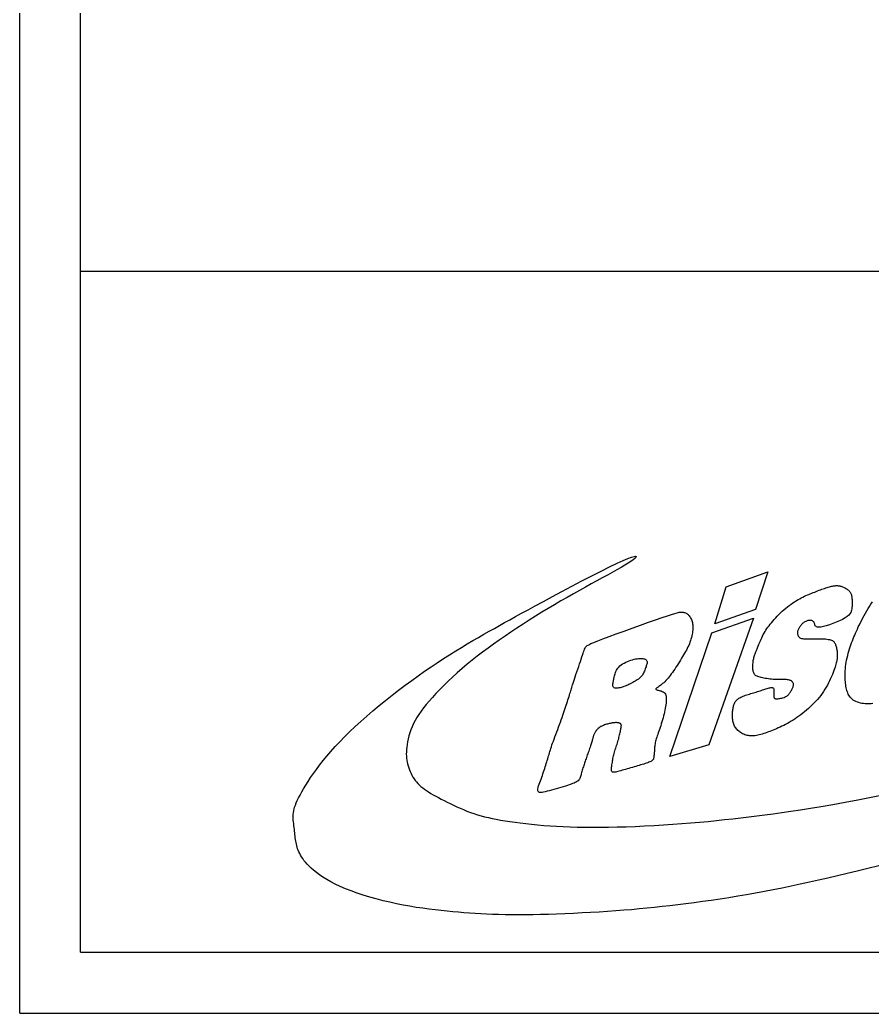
# Model space of a CAD drawing. Extents: x -3 to 1548, y -2 to 205.
# Drawn here: x 1261.21 to 1278.73, y -1.74 to 18.67 of the extents above; entities that cross this region are included whole.
import ezdxf

# ---------------------------------------------------------------- set-up
doc = ezdxf.new("R2010")
doc.units = 0
doc.header["$MEASUREMENT"] = 0
doc.layers.add('圖框層', color=7, linetype='CONTINUOUS')
doc.layers.add('輪廓線層', color=7, linetype='CONTINUOUS')

msp = doc.modelspace()

# ---------------------------------------------------------------- linework, layer by layer
at = {"layer": '圖框層', "color": 7}
for p, q in [((1261.214, -1.742), (1261.214, 202.227)), ((1262.464, -0.492), (1262.464, 200.977)), ((1262.464, 13.508), (1546.965, 13.508)), ((1262.464, -0.492), (1546.965, -0.492)), ((1261.214, -1.742), (1548.214, -1.742))]:
    msp.add_line(p, q, dxfattribs=at)
at = {"layer": '輪廓線層', "color": 1}
msp.add_lwpolyline([(1278.874, 1.288), (1278.646, 1.23), (1278.428, 1.176), (1278.22, 1.126), (1278.019, 1.078), (1277.824, 1.033), (1277.633, 0.99), (1277.444, 0.948), (1277.256, 0.907), (1277.07, 0.867), (1276.886, 0.829), (1276.702, 0.792), (1276.519, 0.757), (1276.336, 0.723), (1276.153, 0.69), (1275.971, 0.659), (1275.789, 0.63), (1275.607, 0.602), (1275.428, 0.575), (1275.25, 0.55), (1275.076, 0.527), (1274.905, 0.504), (1274.738, 0.484), (1274.575, 0.464), (1274.415, 0.446), (1274.258, 0.429), (1274.102, 0.413), (1273.945, 0.398), (1273.787, 0.384), (1273.627, 0.371), (1273.463, 0.358), (1273.294, 0.347), (1273.121, 0.336), (1272.946, 0.325), (1272.77, 0.316), (1272.594, 0.307), (1272.42, 0.3), (1272.249, 0.293), (1272.081, 0.288), (1271.919, 0.283), (1271.763, 0.28), (1271.611, 0.279), (1271.465, 0.278), (1271.324, 0.278), (1271.187, 0.28), (1271.056, 0.283), (1270.929, 0.286), (1270.806, 0.291), (1270.687, 0.297), (1270.571, 0.304), (1270.456, 0.312), (1270.342, 0.321), (1270.228, 0.33), (1270.113, 0.341), (1269.995, 0.353), (1269.874, 0.366), (1269.751, 0.38), (1269.624, 0.395), (1269.495, 0.412), (1269.364, 0.431), (1269.23, 0.453), (1269.095, 0.477), (1268.957, 0.504), (1268.819, 0.535), (1268.68, 0.568), (1268.542, 0.604), (1268.406, 0.642), (1268.273, 0.683), (1268.145, 0.725), (1268.022, 0.77), (1267.906, 0.815), (1267.799, 0.862), (1267.699, 0.91), (1267.607, 0.958), (1267.522, 1.007), (1267.444, 1.055), (1267.374, 1.103), (1267.31, 1.149), (1267.253, 1.195), (1267.203, 1.238), (1267.158, 1.281), (1267.118, 1.321), (1267.084, 1.36), (1267.054, 1.398), (1267.028, 1.435), (1267.005, 1.471), (1266.984, 1.506), (1266.967, 1.539), (1266.951, 1.572), (1266.937, 1.605), (1266.925, 1.637), (1266.915, 1.668), (1266.906, 1.7), (1266.898, 1.731), (1266.892, 1.763), (1266.886, 1.795), (1266.881, 1.827), (1266.877, 1.86), (1266.873, 1.893), (1266.869, 1.927), (1266.865, 1.962), (1266.861, 1.997), (1266.857, 2.034), (1266.852, 2.071), (1266.847, 2.109), (1266.843, 2.148), (1266.839, 2.187), (1266.835, 2.226), (1266.833, 2.265), (1266.833, 2.304), (1266.834, 2.342), (1266.837, 2.379), (1266.843, 2.416), (1266.852, 2.454), (1266.863, 2.494), (1266.878, 2.535), (1266.896, 2.58), (1266.918, 2.628), (1266.944, 2.681), (1266.975, 2.739), (1267.009, 2.803), (1267.048, 2.87), (1267.092, 2.943), (1267.139, 3.019), (1267.192, 3.098), (1267.249, 3.181), (1267.311, 3.267), (1267.377, 3.356), (1267.449, 3.447), (1267.526, 3.54), (1267.608, 3.636), (1267.695, 3.734), (1267.789, 3.834), (1267.888, 3.937), (1267.993, 4.041), (1268.105, 4.146), (1268.223, 4.254), (1268.345, 4.361), (1268.471, 4.47), (1268.601, 4.577), (1268.733, 4.684), (1268.866, 4.79), (1269, 4.894), (1269.135, 4.995), (1269.269, 5.094), (1269.402, 5.19), (1269.535, 5.283), (1269.666, 5.373), (1269.796, 5.46), (1269.924, 5.544), (1270.049, 5.624), (1270.173, 5.702), (1270.294, 5.775), (1270.412, 5.846), (1270.529, 5.914), (1270.642, 5.98), (1270.754, 6.043), (1270.863, 6.105), (1270.97, 6.165), (1271.075, 6.224), (1271.18, 6.283), (1271.289, 6.343), (1271.404, 6.406), (1271.527, 6.474), (1271.662, 6.547), (1271.81, 6.628), (1271.976, 6.718), (1272.16, 6.817), (1272.357, 6.922), (1272.562, 7.031), (1272.769, 7.14), (1272.971, 7.245), (1273.163, 7.343), (1273.338, 7.431), (1273.491, 7.504), (1273.617, 7.561), (1273.715, 7.602), (1273.79, 7.629), (1273.841, 7.643), (1273.872, 7.646), (1273.883, 7.639), (1273.878, 7.623), (1273.857, 7.601), (1273.823, 7.573), (1273.776, 7.54), (1273.719, 7.503), (1273.65, 7.461), (1273.573, 7.416), (1273.487, 7.367), (1273.393, 7.314), (1273.293, 7.259), (1273.187, 7.201), (1273.076, 7.14), (1272.96, 7.077), (1272.841, 7.012), (1272.718, 6.944), (1272.593, 6.874), (1272.465, 6.802), (1272.336, 6.728), (1272.207, 6.652), (1272.076, 6.574), (1271.946, 6.495), (1271.816, 6.415), (1271.687, 6.334), (1271.559, 6.252), (1271.432, 6.17), (1271.308, 6.088), (1271.187, 6.007), (1271.068, 5.925), (1270.952, 5.843), (1270.838, 5.761), (1270.726, 5.679), (1270.617, 5.595), (1270.51, 5.511), (1270.406, 5.426), (1270.304, 5.339), (1270.205, 5.252), (1270.109, 5.164), (1270.016, 5.077), (1269.928, 4.991), (1269.845, 4.907), (1269.767, 4.826), (1269.694, 4.747), (1269.627, 4.672), (1269.566, 4.6), (1269.511, 4.53), (1269.461, 4.463), (1269.416, 4.398), (1269.375, 4.334), (1269.339, 4.27), (1269.306, 4.207), (1269.277, 4.143), (1269.252, 4.08), (1269.23, 4.017), (1269.212, 3.955), (1269.196, 3.894), (1269.183, 3.836), (1269.173, 3.78), (1269.166, 3.726), (1269.161, 3.676), (1269.159, 3.628), (1269.158, 3.583), (1269.16, 3.54), (1269.164, 3.498), (1269.169, 3.458), (1269.177, 3.418), (1269.186, 3.378), (1269.197, 3.338), (1269.209, 3.299), (1269.223, 3.26), (1269.238, 3.221), (1269.255, 3.183), (1269.274, 3.145), (1269.295, 3.109), (1269.317, 3.074), (1269.341, 3.041), (1269.368, 3.009), (1269.396, 2.978), (1269.426, 2.948), (1269.459, 2.918), (1269.495, 2.889), (1269.533, 2.861), (1269.573, 2.832), (1269.617, 2.803), (1269.663, 2.774), (1269.712, 2.745), (1269.764, 2.716), (1269.819, 2.686), (1269.876, 2.656), (1269.935, 2.625), (1269.997, 2.594), (1270.061, 2.563), (1270.127, 2.532), (1270.195, 2.5), (1270.264, 2.47), (1270.334, 2.44), (1270.405, 2.411), (1270.477, 2.384), (1270.549, 2.358), (1270.621, 2.335), (1270.694, 2.313), (1270.769, 2.294), (1270.845, 2.275), (1270.925, 2.258), (1271.008, 2.241), (1271.096, 2.226), (1271.189, 2.21), (1271.288, 2.195), (1271.393, 2.18), (1271.502, 2.166), (1271.617, 2.152), (1271.735, 2.139), (1271.858, 2.127), (1271.985, 2.116), (1272.115, 2.106), (1272.248, 2.098), (1272.384, 2.091), (1272.525, 2.085), (1272.67, 2.081), (1272.821, 2.078), (1272.978, 2.077), (1273.141, 2.078), (1273.312, 2.08), (1273.491, 2.084), (1273.675, 2.089), (1273.865, 2.096), (1274.057, 2.105), (1274.251, 2.115), (1274.444, 2.126), (1274.636, 2.138), (1274.824, 2.152), (1275.007, 2.166), (1275.186, 2.182), (1275.361, 2.198), (1275.532, 2.216), (1275.701, 2.234), (1275.868, 2.252), (1276.034, 2.272), (1276.199, 2.292), (1276.364, 2.312), (1276.531, 2.334), (1276.702, 2.357), (1276.879, 2.381), (1277.065, 2.408), (1277.26, 2.438), (1277.468, 2.471), (1277.689, 2.507), (1277.927, 2.548), (1278.178, 2.592), (1278.44, 2.641), (1278.712, 2.693), (1278.991, 2.748)], dxfattribs=at)
at = {"layer": '輪廓線層', "color": 116}
for points in [[(1275.731, 7.021), (1276.591, 7.324), (1276.337, 6.552), (1275.497, 6.259)], [(1277.262, 6.22), (1277.252, 6.206), (1277.242, 6.193), (1277.233, 6.179), (1277.225, 6.165), (1277.218, 6.151), (1277.212, 6.138), (1277.207, 6.124), (1277.203, 6.11), (1277.201, 6.097), (1277.199, 6.084), (1277.199, 6.071), (1277.2, 6.058), (1277.201, 6.046), (1277.204, 6.034), (1277.208, 6.022), (1277.213, 6.011), (1277.219, 6), (1277.226, 5.99), (1277.235, 5.981), (1277.247, 5.973), (1277.261, 5.966), (1277.279, 5.959), (1277.3, 5.955), (1277.326, 5.951), (1277.356, 5.949), (1277.39, 5.948), (1277.427, 5.948), (1277.466, 5.948), (1277.507, 5.949), (1277.548, 5.951), (1277.59, 5.951), (1277.63, 5.952), (1277.669, 5.952), (1277.706, 5.951), (1277.741, 5.949), (1277.774, 5.947), (1277.805, 5.943), (1277.833, 5.939), (1277.858, 5.934), (1277.881, 5.928), (1277.9, 5.921), (1277.917, 5.913), (1277.931, 5.904), (1277.944, 5.894), (1277.954, 5.883), (1277.963, 5.871), (1277.971, 5.857), (1277.978, 5.842), (1277.984, 5.826), (1277.99, 5.809), (1277.995, 5.791), (1278, 5.772), (1278.004, 5.753), (1278.008, 5.734), (1278.011, 5.714), (1278.013, 5.695), (1278.014, 5.675), (1278.015, 5.656), (1278.016, 5.638), (1278.016, 5.62), (1278.016, 5.603), (1278.015, 5.587), (1278.015, 5.572), (1278.014, 5.558), (1278.013, 5.545), (1278.012, 5.532), (1278.011, 5.52), (1278.009, 5.506), (1278.006, 5.491), (1278.002, 5.474), (1277.997, 5.454), (1277.99, 5.43), (1277.982, 5.402), (1277.972, 5.371), (1277.96, 5.336), (1277.947, 5.299), (1277.933, 5.259), (1277.917, 5.218), (1277.899, 5.175), (1277.88, 5.132), (1277.86, 5.088), (1277.838, 5.044), (1277.815, 5.001), (1277.79, 4.957), (1277.764, 4.914), (1277.736, 4.871), (1277.707, 4.828), (1277.676, 4.787), (1277.643, 4.746), (1277.609, 4.706), (1277.574, 4.666), (1277.537, 4.628), (1277.5, 4.591), (1277.462, 4.555), (1277.423, 4.52), (1277.384, 4.485), (1277.345, 4.453), (1277.306, 4.421), (1277.267, 4.39), (1277.227, 4.361), (1277.188, 4.333), (1277.149, 4.306), (1277.109, 4.28), (1277.07, 4.256), (1277.031, 4.233), (1276.992, 4.211), (1276.954, 4.191), (1276.916, 4.171), (1276.878, 4.153), (1276.841, 4.136), (1276.805, 4.119), (1276.769, 4.103), (1276.734, 4.088), (1276.7, 4.074), (1276.666, 4.061), (1276.633, 4.048), (1276.601, 4.036), (1276.569, 4.024), (1276.537, 4.013), (1276.506, 4.003), (1276.475, 3.993), (1276.444, 3.984), (1276.414, 3.976), (1276.384, 3.969), (1276.354, 3.963), (1276.326, 3.959), (1276.297, 3.956), (1276.269, 3.954), (1276.242, 3.955), (1276.216, 3.957), (1276.19, 3.96), (1276.165, 3.965), (1276.141, 3.972), (1276.117, 3.98), (1276.094, 3.989), (1276.072, 4), (1276.051, 4.012), (1276.03, 4.025), (1276.011, 4.039), (1275.992, 4.053), (1275.975, 4.069), (1275.959, 4.086), (1275.944, 4.103), (1275.93, 4.12), (1275.918, 4.138), (1275.907, 4.157), (1275.897, 4.176), (1275.889, 4.196), (1275.882, 4.217), (1275.876, 4.238), (1275.871, 4.26), (1275.867, 4.283), (1275.865, 4.307), (1275.863, 4.332), (1275.862, 4.356), (1275.862, 4.381), (1275.862, 4.406), (1275.864, 4.431), (1275.866, 4.454), (1275.868, 4.477), (1275.871, 4.499), (1275.874, 4.52), (1275.878, 4.539), (1275.883, 4.558), (1275.887, 4.575), (1275.893, 4.592), (1275.899, 4.608), (1275.906, 4.624), (1275.913, 4.639), (1275.921, 4.653), (1275.93, 4.667), (1275.94, 4.68), (1275.951, 4.693), (1275.964, 4.706), (1275.979, 4.718), (1275.996, 4.729), (1276.014, 4.74), (1276.035, 4.75), (1276.058, 4.761), (1276.081, 4.77), (1276.106, 4.78), (1276.132, 4.789), (1276.159, 4.798), (1276.186, 4.807), (1276.213, 4.816), (1276.24, 4.824), (1276.268, 4.832), (1276.295, 4.841), (1276.322, 4.849), (1276.349, 4.857), (1276.376, 4.865), (1276.403, 4.874), (1276.429, 4.882), (1276.455, 4.891), (1276.48, 4.899), (1276.505, 4.907), (1276.529, 4.915), (1276.552, 4.922), (1276.574, 4.929), (1276.594, 4.935), (1276.614, 4.94), (1276.632, 4.944), (1276.649, 4.947), (1276.664, 4.949), (1276.677, 4.948), (1276.689, 4.946), (1276.698, 4.941), (1276.706, 4.934), (1276.711, 4.924), (1276.714, 4.912), (1276.716, 4.898), (1276.716, 4.883), (1276.716, 4.867), (1276.715, 4.85), (1276.714, 4.834), (1276.712, 4.818), (1276.711, 4.804), (1276.711, 4.791), (1276.711, 4.779), (1276.711, 4.768), (1276.713, 4.758), (1276.715, 4.749), (1276.717, 4.741), (1276.721, 4.735), (1276.725, 4.729), (1276.731, 4.725), (1276.738, 4.721), (1276.746, 4.719), (1276.756, 4.717), (1276.768, 4.717), (1276.782, 4.717), (1276.798, 4.718), (1276.816, 4.721), (1276.836, 4.724), (1276.857, 4.728), (1276.879, 4.734), (1276.901, 4.74), (1276.923, 4.747), (1276.943, 4.755), (1276.962, 4.764), (1276.978, 4.773), (1276.993, 4.784), (1277.006, 4.795), (1277.018, 4.807), (1277.028, 4.82), (1277.038, 4.833), (1277.047, 4.847), (1277.056, 4.862), (1277.065, 4.876), (1277.074, 4.891), (1277.083, 4.906), (1277.09, 4.921), (1277.098, 4.936), (1277.104, 4.951), (1277.109, 4.965), (1277.113, 4.979), (1277.116, 4.993), (1277.117, 5.006), (1277.116, 5.018), (1277.115, 5.029), (1277.111, 5.04), (1277.107, 5.051), (1277.101, 5.06), (1277.093, 5.069), (1277.085, 5.077), (1277.075, 5.085), (1277.063, 5.092), (1277.049, 5.097), (1277.034, 5.102), (1277.016, 5.107), (1276.997, 5.11), (1276.975, 5.112), (1276.951, 5.113), (1276.924, 5.114), (1276.896, 5.114), (1276.866, 5.113), (1276.835, 5.113), (1276.803, 5.113), (1276.769, 5.113), (1276.736, 5.114), (1276.702, 5.116), (1276.668, 5.119), (1276.634, 5.123), (1276.601, 5.127), (1276.568, 5.132), (1276.537, 5.137), (1276.508, 5.142), (1276.48, 5.148), (1276.453, 5.154), (1276.429, 5.16), (1276.407, 5.166), (1276.387, 5.173), (1276.369, 5.181), (1276.353, 5.189), (1276.338, 5.199), (1276.326, 5.209), (1276.316, 5.221), (1276.307, 5.234), (1276.3, 5.249), (1276.294, 5.264), (1276.29, 5.281), (1276.286, 5.299), (1276.284, 5.319), (1276.282, 5.339), (1276.282, 5.361), (1276.281, 5.384), (1276.282, 5.407), (1276.283, 5.431), (1276.285, 5.455), (1276.288, 5.478), (1276.291, 5.502), (1276.295, 5.525), (1276.3, 5.547), (1276.305, 5.568), (1276.311, 5.588), (1276.317, 5.608), (1276.324, 5.627), (1276.33, 5.645), (1276.337, 5.663), (1276.343, 5.68), (1276.35, 5.697), (1276.356, 5.713), (1276.363, 5.729), (1276.369, 5.747), (1276.377, 5.765), (1276.384, 5.784), (1276.393, 5.805), (1276.402, 5.828), (1276.413, 5.854), (1276.424, 5.881), (1276.437, 5.91), (1276.45, 5.941), (1276.465, 5.972), (1276.48, 6.004), (1276.497, 6.036), (1276.514, 6.068), (1276.532, 6.099), (1276.551, 6.129), (1276.571, 6.16), (1276.593, 6.19), (1276.616, 6.22), (1276.64, 6.251), (1276.666, 6.282), (1276.693, 6.314), (1276.722, 6.347), (1276.752, 6.381), (1276.784, 6.415), (1276.816, 6.449), (1276.85, 6.483), (1276.885, 6.516), (1276.921, 6.549), (1276.957, 6.58), (1276.994, 6.61), (1277.03, 6.638), (1277.067, 6.664), (1277.104, 6.69), (1277.14, 6.713), (1277.176, 6.735), (1277.211, 6.756), (1277.245, 6.775), (1277.278, 6.792), (1277.31, 6.809), (1277.341, 6.824), (1277.372, 6.838), (1277.402, 6.851), (1277.432, 6.864), (1277.462, 6.876), (1277.492, 6.888), (1277.523, 6.9), (1277.553, 6.912), (1277.583, 6.924), (1277.614, 6.936), (1277.644, 6.947), (1277.673, 6.958), (1277.702, 6.968), (1277.73, 6.978), (1277.757, 6.987), (1277.784, 6.996), (1277.809, 7.004), (1277.833, 7.011), (1277.857, 7.018), (1277.879, 7.024), (1277.9, 7.029), (1277.92, 7.034), (1277.939, 7.037), (1277.957, 7.04), (1277.974, 7.042), (1277.99, 7.043), (1278.006, 7.044), (1278.021, 7.043), (1278.036, 7.042), (1278.051, 7.04), (1278.067, 7.037), (1278.082, 7.034), (1278.097, 7.03), (1278.112, 7.025), (1278.127, 7.019), (1278.143, 7.013), (1278.158, 7.005), (1278.173, 6.997), (1278.189, 6.989), (1278.204, 6.979), (1278.219, 6.969), (1278.233, 6.958), (1278.247, 6.947), (1278.26, 6.935), (1278.271, 6.923), (1278.281, 6.91), (1278.29, 6.896), (1278.297, 6.882), (1278.303, 6.868), (1278.308, 6.852), (1278.311, 6.836), (1278.314, 6.819), (1278.317, 6.801), (1278.318, 6.781), (1278.32, 6.76), (1278.321, 6.738), (1278.321, 6.715), (1278.321, 6.692), (1278.321, 6.667), (1278.321, 6.642), (1278.32, 6.617), (1278.318, 6.592), (1278.316, 6.567), (1278.313, 6.542), (1278.306, 6.516), (1278.294, 6.49), (1278.277, 6.464), (1278.253, 6.437), (1278.221, 6.409), (1278.178, 6.38), (1278.125, 6.35), (1278.064, 6.32), (1277.997, 6.291), (1277.928, 6.264), (1277.858, 6.24), (1277.792, 6.219), (1277.732, 6.203), (1277.681, 6.193), (1277.641, 6.189), (1277.61, 6.191), (1277.589, 6.197), (1277.574, 6.207), (1277.564, 6.22), (1277.558, 6.234), (1277.554, 6.249), (1277.55, 6.263), (1277.545, 6.276), (1277.54, 6.288), (1277.533, 6.298), (1277.525, 6.306), (1277.516, 6.313), (1277.506, 6.319), (1277.495, 6.324), (1277.483, 6.327), (1277.47, 6.329), (1277.456, 6.33), (1277.442, 6.33), (1277.428, 6.328), (1277.413, 6.325), (1277.398, 6.321), (1277.382, 6.315), (1277.368, 6.308), (1277.353, 6.3), (1277.338, 6.291), (1277.324, 6.281), (1277.311, 6.27), (1277.298, 6.258), (1277.285, 6.246), (1277.274, 6.233)], [(1274.458, 4.847), (1274.472, 4.832), (1274.483, 4.815), (1274.491, 4.795), (1274.497, 4.773), (1274.501, 4.748), (1274.502, 4.722), (1274.502, 4.693), (1274.501, 4.662), (1274.498, 4.63), (1274.494, 4.596), (1274.489, 4.56), (1274.482, 4.523), (1274.475, 4.485), (1274.467, 4.446), (1274.458, 4.406), (1274.447, 4.366), (1274.436, 4.325), (1274.425, 4.284), (1274.412, 4.244), (1274.4, 4.203), (1274.387, 4.164), (1274.374, 4.125), (1274.361, 4.088), (1274.349, 4.052), (1274.337, 4.018), (1274.326, 3.986), (1274.315, 3.955), (1274.305, 3.926), (1274.296, 3.897), (1274.289, 3.87), (1274.282, 3.844), (1274.276, 3.818), (1274.271, 3.793), (1274.268, 3.768), (1274.265, 3.744), (1274.263, 3.721), (1274.261, 3.698), (1274.26, 3.677), (1274.259, 3.655), (1274.258, 3.635), (1274.256, 3.616), (1274.255, 3.597), (1274.253, 3.58), (1274.251, 3.563), (1274.249, 3.548), (1274.247, 3.533), (1274.245, 3.52), (1274.243, 3.508), (1274.242, 3.497), (1274.24, 3.487), (1274.238, 3.478), (1274.234, 3.47), (1274.229, 3.462), (1274.222, 3.454), (1274.212, 3.447), (1274.2, 3.439), (1274.184, 3.431), (1274.166, 3.423), (1274.145, 3.414), (1274.121, 3.405), (1274.095, 3.396), (1274.067, 3.387), (1274.038, 3.377), (1274.007, 3.368), (1273.975, 3.358), (1273.943, 3.348), (1273.909, 3.338), (1273.875, 3.328), (1273.84, 3.318), (1273.805, 3.307), (1273.77, 3.297), (1273.734, 3.287), (1273.699, 3.277), (1273.664, 3.267), (1273.63, 3.257), (1273.597, 3.248), (1273.566, 3.239), (1273.537, 3.231), (1273.509, 3.224), (1273.484, 3.218), (1273.462, 3.213), (1273.443, 3.21), (1273.426, 3.208), (1273.412, 3.208), (1273.4, 3.21), (1273.391, 3.216), (1273.384, 3.224), (1273.379, 3.235), (1273.377, 3.25), (1273.376, 3.268), (1273.377, 3.288), (1273.379, 3.311), (1273.382, 3.335), (1273.385, 3.361), (1273.39, 3.387), (1273.394, 3.413), (1273.398, 3.44), (1273.403, 3.466), (1273.407, 3.491), (1273.412, 3.517), (1273.418, 3.543), (1273.423, 3.569), (1273.43, 3.595), (1273.437, 3.621), (1273.445, 3.648), (1273.453, 3.675), (1273.463, 3.702), (1273.472, 3.729), (1273.481, 3.757), (1273.491, 3.784), (1273.5, 3.812), (1273.508, 3.84), (1273.516, 3.868), (1273.524, 3.896), (1273.53, 3.923), (1273.537, 3.95), (1273.543, 3.976), (1273.548, 4.001), (1273.553, 4.025), (1273.558, 4.048), (1273.563, 4.07), (1273.567, 4.09), (1273.571, 4.108), (1273.575, 4.125), (1273.577, 4.14), (1273.578, 4.154), (1273.579, 4.167), (1273.577, 4.177), (1273.575, 4.187), (1273.571, 4.195), (1273.566, 4.202), (1273.56, 4.207), (1273.552, 4.212), (1273.544, 4.216), (1273.535, 4.219), (1273.526, 4.222), (1273.516, 4.224), (1273.505, 4.226), (1273.494, 4.227), (1273.482, 4.228), (1273.469, 4.228), (1273.456, 4.228), (1273.443, 4.227), (1273.428, 4.226), (1273.414, 4.224), (1273.398, 4.222), (1273.382, 4.219), (1273.366, 4.216), (1273.349, 4.212), (1273.331, 4.208), (1273.313, 4.203), (1273.294, 4.198), (1273.274, 4.193), (1273.254, 4.187), (1273.234, 4.18), (1273.214, 4.172), (1273.194, 4.164), (1273.175, 4.155), (1273.156, 4.145), (1273.138, 4.134), (1273.121, 4.121), (1273.105, 4.108), (1273.09, 4.094), (1273.076, 4.079), (1273.063, 4.064), (1273.052, 4.049), (1273.042, 4.035), (1273.033, 4.02), (1273.025, 4.006), (1273.019, 3.993), (1273.013, 3.98), (1273.008, 3.967), (1273.004, 3.954), (1273, 3.941), (1272.997, 3.927), (1272.993, 3.914), (1272.99, 3.9), (1272.986, 3.885), (1272.982, 3.869), (1272.977, 3.852), (1272.972, 3.835), (1272.966, 3.816), (1272.96, 3.795), (1272.953, 3.773), (1272.945, 3.75), (1272.936, 3.724), (1272.927, 3.698), (1272.918, 3.671), (1272.908, 3.644), (1272.898, 3.617), (1272.889, 3.589), (1272.879, 3.563), (1272.87, 3.537), (1272.861, 3.512), (1272.853, 3.487), (1272.845, 3.463), (1272.837, 3.439), (1272.829, 3.416), (1272.821, 3.392), (1272.813, 3.368), (1272.805, 3.344), (1272.798, 3.32), (1272.79, 3.296), (1272.782, 3.272), (1272.775, 3.248), (1272.768, 3.224), (1272.762, 3.202), (1272.756, 3.179), (1272.75, 3.158), (1272.745, 3.138), (1272.739, 3.118), (1272.732, 3.1), (1272.725, 3.082), (1272.716, 3.065), (1272.704, 3.05), (1272.691, 3.035), (1272.674, 3.022), (1272.655, 3.009), (1272.632, 2.997), (1272.606, 2.985), (1272.577, 2.974), (1272.545, 2.962), (1272.509, 2.95), (1272.47, 2.937), (1272.428, 2.924), (1272.382, 2.91), (1272.335, 2.896), (1272.286, 2.881), (1272.238, 2.867), (1272.189, 2.853), (1272.142, 2.84), (1272.097, 2.827), (1272.055, 2.816), (1272.016, 2.806), (1271.98, 2.799), (1271.949, 2.794), (1271.922, 2.792), (1271.899, 2.793), (1271.882, 2.799), (1271.869, 2.81), (1271.863, 2.826), (1271.861, 2.846), (1271.864, 2.87), (1271.87, 2.898), (1271.879, 2.929), (1271.89, 2.961), (1271.903, 2.996), (1271.916, 3.032), (1271.929, 3.068), (1271.942, 3.105), (1271.955, 3.141), (1271.967, 3.178), (1271.98, 3.215), (1271.992, 3.251), (1272.003, 3.286), (1272.015, 3.321), (1272.025, 3.355), (1272.036, 3.388), (1272.046, 3.421), (1272.056, 3.453), (1272.066, 3.484), (1272.075, 3.515), (1272.084, 3.545), (1272.093, 3.575), (1272.102, 3.605), (1272.111, 3.636), (1272.121, 3.667), (1272.131, 3.699), (1272.142, 3.733), (1272.153, 3.769), (1272.166, 3.807), (1272.181, 3.847), (1272.196, 3.891), (1272.214, 3.938), (1272.232, 3.986), (1272.25, 4.036), (1272.27, 4.087), (1272.289, 4.138), (1272.307, 4.189), (1272.326, 4.238), (1272.343, 4.286), (1272.359, 4.333), (1272.375, 4.378), (1272.39, 4.422), (1272.404, 4.465), (1272.418, 4.506), (1272.431, 4.546), (1272.444, 4.586), (1272.457, 4.624), (1272.469, 4.662), (1272.481, 4.698), (1272.493, 4.733), (1272.504, 4.766), (1272.514, 4.797), (1272.523, 4.827), (1272.531, 4.854), (1272.539, 4.879), (1272.546, 4.903), (1272.553, 4.927), (1272.56, 4.951), (1272.568, 4.977), (1272.577, 5.006), (1272.587, 5.039), (1272.599, 5.077), (1272.613, 5.12), (1272.629, 5.168), (1272.646, 5.22), (1272.665, 5.274), (1272.683, 5.329), (1272.702, 5.383), (1272.719, 5.437), (1272.736, 5.487), (1272.752, 5.534), (1272.766, 5.577), (1272.779, 5.617), (1272.791, 5.652), (1272.802, 5.684), (1272.813, 5.713), (1272.823, 5.738), (1272.833, 5.76), (1272.844, 5.779), (1272.858, 5.795), (1272.879, 5.812), (1272.91, 5.83), (1272.953, 5.851), (1273.014, 5.877), (1273.094, 5.908), (1273.197, 5.948), (1273.325, 5.995), (1273.473, 6.05), (1273.634, 6.109), (1273.802, 6.171), (1273.971, 6.232), (1274.134, 6.29), (1274.284, 6.343), (1274.416, 6.389), (1274.524, 6.425), (1274.61, 6.453), (1274.676, 6.473), (1274.727, 6.487), (1274.765, 6.495), (1274.793, 6.499), (1274.814, 6.5), (1274.832, 6.499), (1274.848, 6.496), (1274.864, 6.493), (1274.879, 6.489), (1274.894, 6.483), (1274.908, 6.477), (1274.922, 6.468), (1274.936, 6.459), (1274.949, 6.447), (1274.962, 6.435), (1274.975, 6.42), (1274.987, 6.404), (1274.998, 6.387), (1275.008, 6.368), (1275.018, 6.349), (1275.026, 6.328), (1275.033, 6.306), (1275.039, 6.284), (1275.043, 6.261), (1275.046, 6.237), (1275.048, 6.213), (1275.048, 6.187), (1275.047, 6.16), (1275.045, 6.132), (1275.042, 6.104), (1275.038, 6.074), (1275.032, 6.043), (1275.026, 6.011), (1275.018, 5.979), (1275.01, 5.946), (1275, 5.914), (1274.989, 5.881), (1274.977, 5.848), (1274.963, 5.816), (1274.948, 5.784), (1274.933, 5.752), (1274.916, 5.72), (1274.898, 5.688), (1274.879, 5.655), (1274.859, 5.621), (1274.839, 5.586), (1274.817, 5.55), (1274.795, 5.514), (1274.772, 5.477), (1274.748, 5.439), (1274.725, 5.402), (1274.701, 5.365), (1274.677, 5.329), (1274.653, 5.294), (1274.63, 5.261), (1274.606, 5.228), (1274.583, 5.198), (1274.56, 5.168), (1274.538, 5.141), (1274.515, 5.115), (1274.493, 5.091), (1274.471, 5.068), (1274.449, 5.048), (1274.427, 5.029), (1274.407, 5.012), (1274.387, 4.997), (1274.368, 4.983), (1274.351, 4.97), (1274.335, 4.959), (1274.321, 4.949), (1274.309, 4.941), (1274.3, 4.933), (1274.293, 4.926), (1274.289, 4.92), (1274.288, 4.915), (1274.291, 4.91), (1274.297, 4.906), (1274.307, 4.902), (1274.321, 4.898), (1274.338, 4.894), (1274.358, 4.89), (1274.379, 4.884), (1274.4, 4.878), (1274.421, 4.87), (1274.441, 4.86)], [(1275.438, 6.074), (1276.298, 6.377), (1275.379, 3.769), (1274.578, 3.534)], [(1273.813, 5.05), (1273.788, 5.037), (1273.762, 5.024), (1273.735, 5.012), (1273.709, 5), (1273.682, 4.989), (1273.655, 4.978), (1273.628, 4.968), (1273.602, 4.96), (1273.576, 4.952), (1273.551, 4.945), (1273.527, 4.94), (1273.504, 4.936), (1273.483, 4.934), (1273.464, 4.934), (1273.448, 4.936), (1273.434, 4.94), (1273.423, 4.947), (1273.415, 4.956), (1273.41, 4.967), (1273.406, 4.98), (1273.405, 4.995), (1273.405, 5.011), (1273.406, 5.028), (1273.408, 5.045), (1273.41, 5.064), (1273.414, 5.083), (1273.417, 5.103), (1273.422, 5.123), (1273.427, 5.144), (1273.432, 5.165), (1273.438, 5.187), (1273.444, 5.21), (1273.451, 5.233), (1273.459, 5.256), (1273.468, 5.279), (1273.479, 5.303), (1273.492, 5.326), (1273.508, 5.349), (1273.527, 5.371), (1273.549, 5.393), (1273.575, 5.413), (1273.604, 5.433), (1273.635, 5.451), (1273.668, 5.469), (1273.703, 5.484), (1273.738, 5.498), (1273.773, 5.511), (1273.807, 5.521), (1273.84, 5.53), (1273.871, 5.537), (1273.901, 5.542), (1273.929, 5.545), (1273.955, 5.547), (1273.979, 5.548), (1274.002, 5.547), (1274.022, 5.545), (1274.04, 5.542), (1274.056, 5.538), (1274.07, 5.532), (1274.082, 5.525), (1274.091, 5.517), (1274.098, 5.507), (1274.103, 5.495), (1274.106, 5.482), (1274.107, 5.467), (1274.106, 5.45), (1274.103, 5.432), (1274.098, 5.413), (1274.092, 5.393), (1274.086, 5.372), (1274.078, 5.351), (1274.07, 5.33), (1274.062, 5.308), (1274.053, 5.287), (1274.044, 5.266), (1274.034, 5.246), (1274.023, 5.225), (1274.011, 5.206), (1273.997, 5.187), (1273.982, 5.169), (1273.965, 5.152), (1273.947, 5.136), (1273.928, 5.12), (1273.907, 5.105), (1273.885, 5.091), (1273.862, 5.077), (1273.838, 5.063)]]:
    msp.add_lwpolyline(points, close=True, dxfattribs=at)
msp.add_lwpolyline([(1278.746, 4.622), (1278.715, 4.617), (1278.684, 4.614), (1278.653, 4.613), (1278.621, 4.613), (1278.59, 4.614), (1278.558, 4.618), (1278.525, 4.623), (1278.493, 4.63), (1278.461, 4.639), (1278.43, 4.65), (1278.4, 4.663), (1278.371, 4.677), (1278.345, 4.692), (1278.322, 4.71), (1278.301, 4.728), (1278.283, 4.748), (1278.267, 4.769), (1278.253, 4.792), (1278.241, 4.815), (1278.231, 4.839), (1278.222, 4.865), (1278.215, 4.891), (1278.208, 4.918), (1278.201, 4.946), (1278.196, 4.975), (1278.191, 5.005), (1278.187, 5.036), (1278.184, 5.068), (1278.181, 5.102), (1278.18, 5.137), (1278.179, 5.174), (1278.179, 5.213), (1278.18, 5.253), (1278.182, 5.294), (1278.185, 5.336), (1278.189, 5.379), (1278.195, 5.424), (1278.202, 5.468), (1278.21, 5.514), (1278.22, 5.56), (1278.231, 5.606), (1278.244, 5.652), (1278.256, 5.698), (1278.27, 5.742), (1278.284, 5.786), (1278.298, 5.829), (1278.313, 5.87), (1278.328, 5.91), (1278.343, 5.949), (1278.358, 5.988), (1278.375, 6.028), (1278.392, 6.068), (1278.41, 6.108), (1278.43, 6.151), (1278.45, 6.195), (1278.472, 6.24), (1278.495, 6.287), (1278.519, 6.334), (1278.544, 6.382), (1278.57, 6.43), (1278.596, 6.478), (1278.623, 6.525), (1278.65, 6.571), (1278.678, 6.617), (1278.708, 6.663), (1278.74, 6.71)], dxfattribs=at)

doc.saveas('drawing.dxf')
